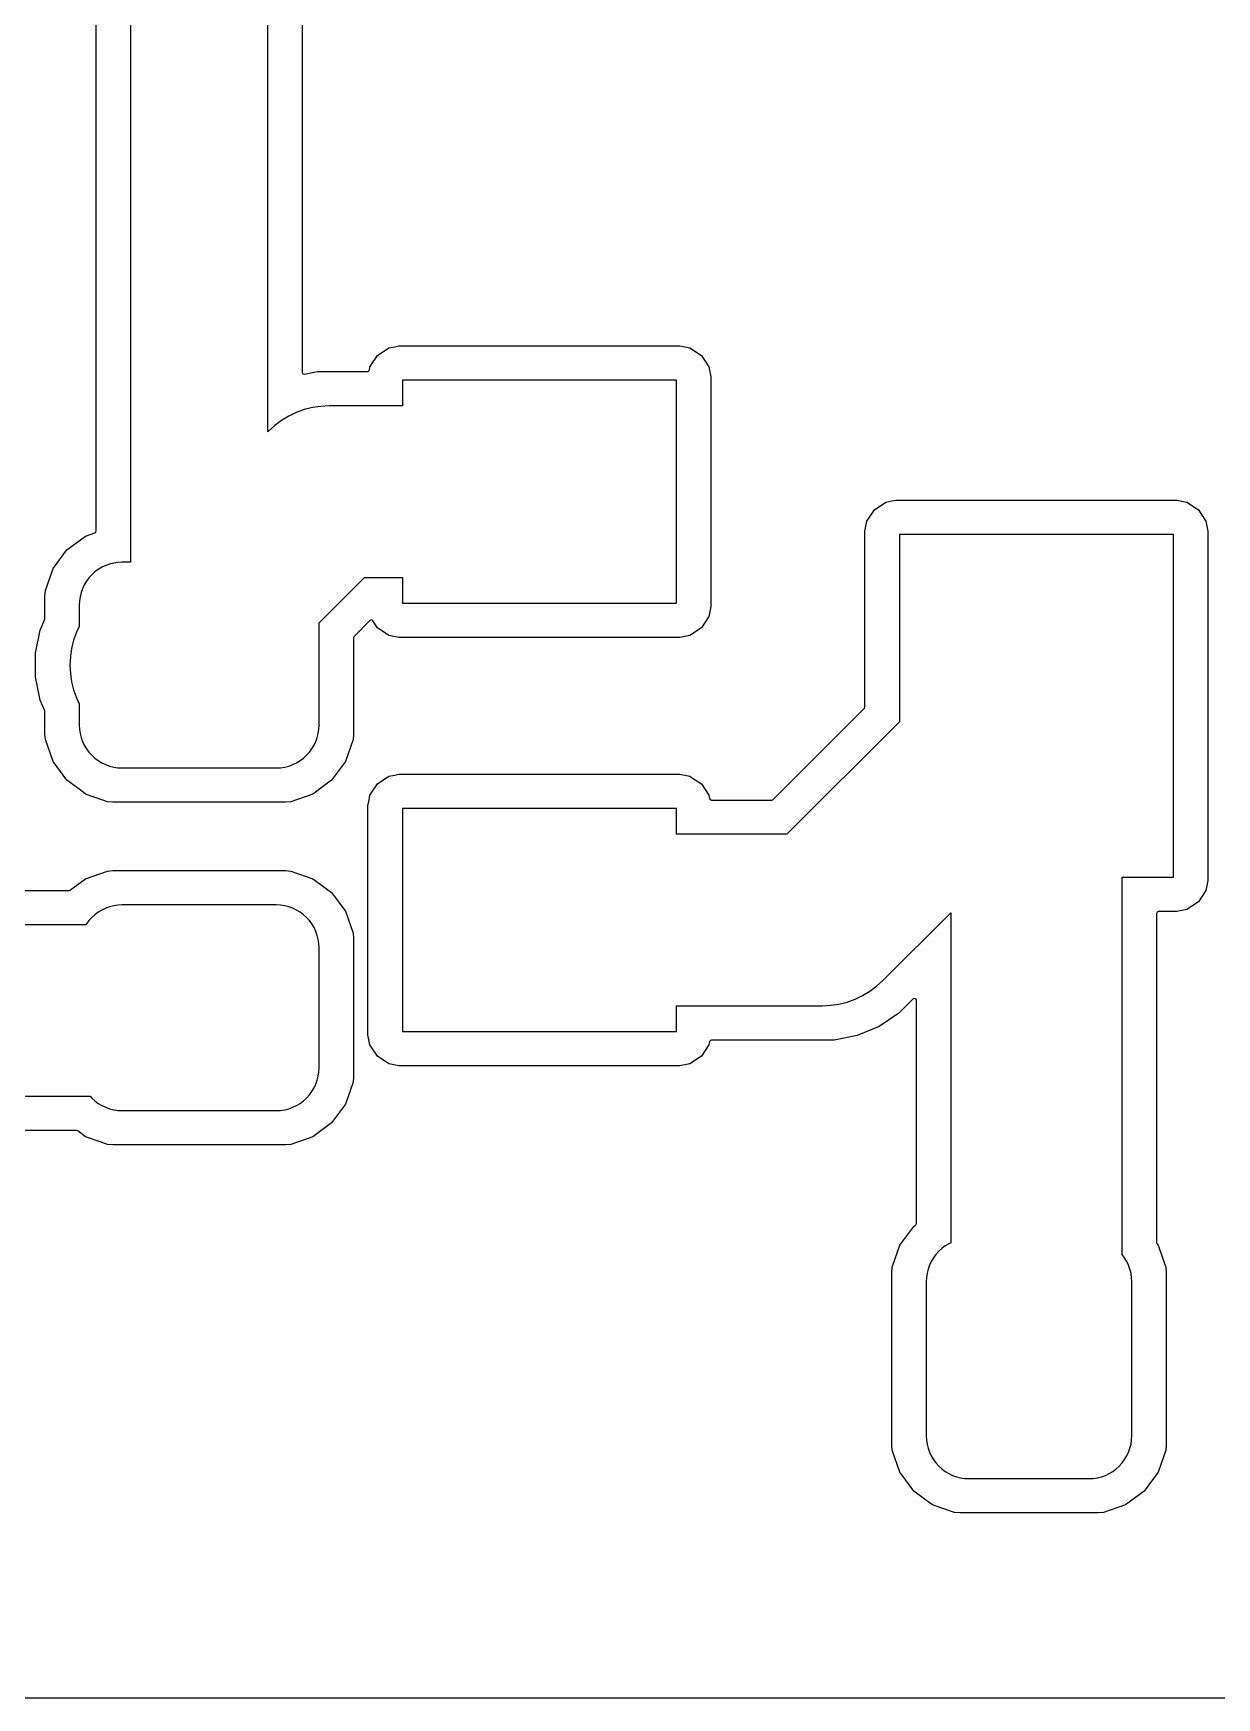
# Model space of a CAD drawing. Header units: metres. Extents: x 44.9 to 117.2, y -105.5 to -49.4.
# Drawn here: x 61.26 to 68.17, y -91.89 to -82.18 of the extents above; entities that cross this region are included whole.
import ezdxf

# ---------------------------------------------------------------- set-up
doc = ezdxf.new("R2010")
doc.units = ezdxf.units.M

msp = doc.modelspace()

# ---------------------------------------------------------------- linework, layer by layer
for points in [[(92.6965, -49.53), (44.9695, -49.53), (44.9614, -49.5334), (44.958, -49.5415), (44.958, -91.883), (44.9614, -91.8911), (44.9695, -91.8945), (92.6965, -91.8945)], [(62.8305, -81.2009), (62.8305, -84.1591), (62.8307, -84.1613), (62.8356, -84.1687), (62.8442, -84.1704), (62.9009, -84.1591), (62.919, -84.1555), (62.919, -84.1555), (62.919, -84.1555), (62.919, -84.1555), (62.919, -84.1555), (62.919, -84.1555), (63.2117, -84.1555), (63.2181, -84.1536), (63.223, -84.1462), (63.2266, -84.1278), (63.2266, -84.1278), (63.2266, -84.1278), (63.2266, -84.1278), (63.2266, -84.1278), (63.2266, -84.1278), (63.2266, -84.1278), (63.2266, -84.1278), (63.2266, -84.1278), (63.2266, -84.1278), (63.2266, -84.1278), (63.2266, -84.1278), (63.2709, -84.0614), (63.2709, -84.0614), (63.2709, -84.0614), (63.2709, -84.0614), (63.2709, -84.0614), (63.2709, -84.0614), (63.2709, -84.0614), (63.2709, -84.0614), (63.2709, -84.0614), (63.2709, -84.0614), (63.2709, -84.0614), (63.2709, -84.0614), (63.3373, -84.0171), (63.3373, -84.0171), (63.3373, -84.0171), (63.3373, -84.0171), (63.3373, -84.0171), (63.3373, -84.0171), (63.3373, -84.0171), (63.3373, -84.0171), (63.3373, -84.0171), (63.3373, -84.0171), (63.3373, -84.0171), (63.3373, -84.0171), (63.3725, -84.0101), (63.3958, -84.0055), (63.3958, -84.0055), (63.3958, -84.0055), (63.3958, -84.0055), (63.3958, -84.0055), (63.3958, -84.0055), (65.0352, -84.0055), (65.0352, -84.0055), (65.0352, -84.0055), (65.0352, -84.0055), (65.0352, -84.0055), (65.0352, -84.0055), (65.0643, -84.0113), (65.0937, -84.0171), (65.0937, -84.0171), (65.0937, -84.0171), (65.0937, -84.0171), (65.0937, -84.0171), (65.0937, -84.0171), (65.0937, -84.0171), (65.0937, -84.0171), (65.0937, -84.0171), (65.0937, -84.0171), (65.0937, -84.0171), (65.0937, -84.0171), (65.0937, -84.0171), (65.0937, -84.0171), (65.0937, -84.0171), (65.0937, -84.0171), (65.0937, -84.0171), (65.0937, -84.0171), (65.0937, -84.0171), (65.0937, -84.0171), (65.0937, -84.0171), (65.0937, -84.0171), (65.0937, -84.0171), (65.0937, -84.0171), (65.0937, -84.0171), (65.0937, -84.0171), (65.0937, -84.0171), (65.0937, -84.0171), (65.0937, -84.0171), (65.0937, -84.0171), (65.0937, -84.0171), (65.0937, -84.0171), (65.0937, -84.0171), (65.0937, -84.0171), (65.0937, -84.0171), (65.0937, -84.0171), (65.0937, -84.0171), (65.0937, -84.0171), (65.0937, -84.0171), (65.0937, -84.0171), (65.0937, -84.0171), (65.0937, -84.0171), (65.0937, -84.0171), (65.0937, -84.0171), (65.0937, -84.0171), (65.0937, -84.0171), (65.0937, -84.0171), (65.0937, -84.0171), (65.0937, -84.0171), (65.0937, -84.0171), (65.0937, -84.0171), (65.0937, -84.0171), (65.0937, -84.0171), (65.0937, -84.0171), (65.0937, -84.0171), (65.0937, -84.0171), (65.0937, -84.0171), (65.0937, -84.0171), (65.0937, -84.0171), (65.0937, -84.0171), (65.0937, -84.0171), (65.0937, -84.0171), (65.0937, -84.0171), (65.0937, -84.0171), (65.0937, -84.0171), (65.0937, -84.0171), (65.0937, -84.0171), (65.0937, -84.0171), (65.0937, -84.0171), (65.0937, -84.0171), (65.0937, -84.0171), (65.1601, -84.0614), (65.1601, -84.0614), (65.1601, -84.0614), (65.1601, -84.0614), (65.1601, -84.0614), (65.1601, -84.0614), (65.1601, -84.0614), (65.1601, -84.0614), (65.1601, -84.0614), (65.1601, -84.0614), (65.1601, -84.0614), (65.1601, -84.0614), (65.2044, -84.1278), (65.2044, -84.1278), (65.2044, -84.1278), (65.2044, -84.1278), (65.2044, -84.1278), (65.2044, -84.1278), (65.2044, -84.1278), (65.2044, -84.1278), (65.2044, -84.1278), (65.2044, -84.1278), (65.216, -84.1863), (65.216, -84.1863), (65.216, -84.1863), (65.216, -84.1863), (65.216, -84.1863), (65.216, -84.1863), (65.216, -85.5257), (65.216, -85.5257), (65.216, -85.5257), (65.216, -85.5257), (65.216, -85.5257), (65.216, -85.5257), (65.2044, -85.5842), (65.2044, -85.5842), (65.2044, -85.5842), (65.2044, -85.5842), (65.2044, -85.5842), (65.2044, -85.5842), (65.2044, -85.5842), (65.2044, -85.5842), (65.2044, -85.5842), (65.2044, -85.5842), (65.1601, -85.6506), (65.1601, -85.6506), (65.1601, -85.6506), (65.1601, -85.6506), (65.1601, -85.6506), (65.1601, -85.6506), (65.1601, -85.6506), (65.1601, -85.6506), (65.1601, -85.6506), (65.1601, -85.6506), (65.0937, -85.6949), (65.0937, -85.6949), (65.0937, -85.6949), (65.0937, -85.6949), (65.0937, -85.6949), (65.0937, -85.6949), (65.0937, -85.6949), (65.0937, -85.6949), (65.0937, -85.6949), (65.0937, -85.6949), (65.0352, -85.7065), (65.0352, -85.7065), (65.0352, -85.7065), (65.0352, -85.7065), (65.0352, -85.7065), (65.0352, -85.7065), (63.3958, -85.7065), (63.3958, -85.7065), (63.3958, -85.7065), (63.3958, -85.7065), (63.3958, -85.7065), (63.3958, -85.7065), (63.3373, -85.6949), (63.3373, -85.6949), (63.3373, -85.6949), (63.3373, -85.6949), (63.3373, -85.6949), (63.3373, -85.6949), (63.3373, -85.6949), (63.3373, -85.6949), (63.3373, -85.6949), (63.3373, -85.6949), (63.2709, -85.6506), (63.2709, -85.6506), (63.2709, -85.6506), (63.2709, -85.6506), (63.2709, -85.6506), (63.2709, -85.6506), (63.2709, -85.6506), (63.2709, -85.6506), (63.2709, -85.6506), (63.2709, -85.6506), (63.2709, -85.6506), (63.2709, -85.6506), (63.2439, -85.6101), (63.2425, -85.6084), (63.2344, -85.605), (63.2263, -85.6084), (63.1339, -85.7008), (63.1305, -85.7089), (63.1305, -86.2723), (63.1305, -86.2723), (63.1305, -86.2723), (63.1305, -86.2723), (63.1276, -86.3027), (63.1276, -86.3027), (63.1276, -86.3027), (63.1276, -86.3027), (63.1276, -86.3027), (63.1276, -86.3027), (63.0828, -86.4309), (63.0828, -86.4309), (63.0828, -86.4309), (63.0828, -86.4309), (63.0828, -86.4309), (63.0828, -86.4309), (63.0828, -86.4309), (63.0828, -86.4309), (63.0022, -86.5402), (63.0022, -86.5402), (63.0022, -86.5402), (63.0022, -86.5402), (63.0022, -86.5402), (63.0022, -86.5402), (63.0022, -86.5402), (63.0022, -86.5402), (62.8929, -86.6208), (62.8929, -86.6208), (62.8929, -86.6208), (62.8929, -86.6208), (62.8929, -86.6208), (62.8929, -86.6208), (62.8929, -86.6208), (62.8929, -86.6208), (62.7647, -86.6656), (62.7647, -86.6656), (62.7647, -86.6656), (62.7647, -86.6656), (62.7647, -86.6656), (62.7647, -86.6656), (62.7343, -86.6685), (62.7343, -86.6685), (62.7343, -86.6685), (62.7343, -86.6685), (61.7257, -86.6685), (61.7257, -86.6685), (61.7257, -86.6685), (61.7257, -86.6685), (61.6953, -86.6656), (61.6953, -86.6656), (61.6953, -86.6656), (61.6953, -86.6656), (61.6953, -86.6656), (61.6953, -86.6656), (61.6953, -86.6656), (61.6953, -86.6656), (61.6953, -86.6656), (61.6953, -86.6656), (61.6953, -86.6656), (61.6953, -86.6656), (61.6953, -86.6656), (61.6953, -86.6656), (61.6953, -86.6656), (61.6221, -86.64), (61.5671, -86.6208), (61.5671, -86.6208), (61.5671, -86.6208), (61.5671, -86.6208), (61.5671, -86.6208), (61.5671, -86.6208), (61.5671, -86.6208), (61.5671, -86.6208), (61.5671, -86.6208), (61.5671, -86.6208), (61.5671, -86.6208), (61.5671, -86.6208), (61.5671, -86.6208), (61.5671, -86.6208), (61.5671, -86.6208), (61.5671, -86.6208), (61.5671, -86.6208), (61.5671, -86.6208), (61.5671, -86.6208), (61.5671, -86.6208), (61.5671, -86.6208), (61.5671, -86.6208), (61.5671, -86.6208), (61.5671, -86.6208), (61.5671, -86.6208), (61.5671, -86.6208), (61.5671, -86.6208), (61.5671, -86.6208), (61.5671, -86.6208), (61.5671, -86.6208), (61.5671, -86.6208), (61.5671, -86.6208), (61.5425, -86.6027), (61.4578, -86.5402), (61.4578, -86.5402), (61.4578, -86.5402), (61.4578, -86.5402), (61.4578, -86.5402), (61.4578, -86.5402), (61.4578, -86.5402), (61.4578, -86.5402), (61.4143, -86.4811), (61.3772, -86.4309), (61.3772, -86.4309), (61.3772, -86.4309), (61.3772, -86.4309), (61.3772, -86.4309), (61.3772, -86.4309), (61.3772, -86.4309), (61.3772, -86.4309), (61.3772, -86.4309), (61.3772, -86.4309), (61.3772, -86.4309), (61.3772, -86.4309), (61.3772, -86.4309), (61.3324, -86.3027), (61.3324, -86.3027), (61.3324, -86.3027), (61.3324, -86.3027), (61.3324, -86.3027), (61.3324, -86.3027), (61.3295, -86.2723), (61.3295, -86.2723), (61.3295, -86.2723), (61.3295, -86.2723), (61.3295, -86.14), (61.3286, -86.1356), (61.3024, -86.0723), (61.3024, -86.0723), (61.3024, -86.0723), (61.3024, -86.0723), (61.3024, -86.0723), (61.3024, -86.0723), (61.3024, -86.0723), (61.3024, -86.0723), (61.3024, -86.0723), (61.3024, -86.0723), (61.3024, -86.0723), (61.2755, -85.937), (61.2755, -85.937), (61.2755, -85.937), (61.2755, -85.937), (61.2755, -85.937), (61.2755, -85.937), (61.2755, -85.799), (61.2755, -85.799), (61.2755, -85.799), (61.2755, -85.799), (61.2755, -85.799), (61.2755, -85.799), (61.3024, -85.6637), (61.3024, -85.6637), (61.3024, -85.6637), (61.3024, -85.6637), (61.3024, -85.6637), (61.3024, -85.6637), (61.3024, -85.6637), (61.3024, -85.6637), (61.3024, -85.6637), (61.3024, -85.6637), (61.3024, -85.6637), (61.3286, -85.6004), (61.3295, -85.596), (61.3295, -85.4637), (61.3295, -85.4637), (61.3295, -85.4637), (61.3295, -85.4637), (61.3324, -85.4333), (61.3324, -85.4333), (61.3324, -85.4333), (61.3324, -85.4333), (61.3324, -85.4333), (61.3324, -85.4333), (61.3772, -85.3051), (61.3772, -85.3051), (61.3772, -85.3051), (61.3772, -85.3051), (61.3772, -85.3051), (61.3772, -85.3051), (61.3772, -85.3051), (61.3772, -85.3051), (61.3772, -85.3051), (61.3772, -85.3051), (61.3772, -85.3051), (61.3772, -85.3051), (61.3772, -85.3051), (61.4578, -85.1959), (61.4578, -85.1959), (61.4578, -85.1959), (61.4578, -85.1959), (61.4578, -85.1959), (61.4578, -85.1959), (61.4578, -85.1958), (61.4578, -85.1958), (61.4578, -85.1958), (61.4578, -85.1958), (61.4578, -85.1958), (61.4578, -85.1958), (61.5671, -85.1152), (61.5671, -85.1152), (61.5671, -85.1152), (61.5671, -85.1152), (61.5671, -85.1152), (61.5671, -85.1152), (61.5671, -85.1152), (61.5671, -85.1152), (61.5671, -85.1152), (61.5671, -85.1152), (61.5671, -85.1152), (61.5671, -85.1152), (61.5671, -85.1152), (61.6218, -85.0961), (61.6261, -85.0933), (61.6295, -85.0852), (61.6295, -81.5335)], [(61.8298, -81.4458), (61.8298, -85.268), (61.8298, -85.268), (61.8298, -85.268), (61.8298, -85.268), (61.8298, -85.268), (61.8298, -85.268), (61.8298, -85.268), (61.8298, -85.268), (61.8298, -85.268), (61.8298, -85.268), (61.8298, -85.268), (61.8298, -85.268), (61.8298, -85.268), (61.8298, -85.268), (61.8298, -85.268), (61.8298, -85.268), (61.8298, -85.268), (61.8298, -85.268), (61.8298, -85.268), (61.8298, -85.268), (61.8298, -85.268), (61.8298, -85.268), (61.8298, -85.268), (61.8298, -85.268), (61.8298, -85.268), (61.8298, -85.268), (61.8298, -85.268), (61.8298, -85.268), (61.8298, -85.268), (61.8298, -85.268), (61.8298, -85.268), (61.8298, -85.268), (61.8298, -85.268), (61.8298, -85.268), (61.78, -85.268), (61.7555, -85.2692), (61.7312, -85.2728), (61.7074, -85.2788), (61.6843, -85.287), (61.6622, -85.2975), (61.6411, -85.3101), (61.6214, -85.3247), (61.6032, -85.3412), (61.5867, -85.3594), (61.5721, -85.3791), (61.5595, -85.4002), (61.549, -85.4223), (61.5408, -85.4454), (61.5408, -85.4454), (61.5348, -85.4692), (61.5312, -85.4935), (61.53, -85.518), (61.53, -85.6424), (61.53, -85.6424), (61.53, -85.6424), (61.53, -85.6424), (61.53, -85.6424), (61.53, -85.6424), (61.53, -85.6424), (61.53, -85.6424), (61.53, -85.6424), (61.53, -85.6424), (61.5138, -85.6766), (61.4973, -85.7228), (61.4973, -85.7228), (61.4854, -85.7704), (61.4782, -85.819), (61.4757, -85.868), (61.4782, -85.917), (61.4854, -85.9656), (61.4973, -86.0132), (61.5138, -86.0594), (61.53, -86.0936), (61.53, -86.0936), (61.53, -86.0936), (61.53, -86.0936), (61.53, -86.0936), (61.53, -86.0936), (61.53, -86.0936), (61.53, -86.0936), (61.53, -86.0936), (61.53, -86.0936), (61.53, -86.218), (61.5312, -86.2425), (61.5348, -86.2668), (61.5408, -86.2906), (61.549, -86.3137), (61.5595, -86.3358), (61.5721, -86.3569), (61.5867, -86.3766), (61.6032, -86.3948), (61.6214, -86.4113), (61.6411, -86.4259), (61.6622, -86.4385), (61.6843, -86.449), (61.7074, -86.4572), (61.7074, -86.4572), (61.7312, -86.4632), (61.7555, -86.4668), (61.78, -86.468), (62.68, -86.468), (62.7045, -86.4668), (62.7288, -86.4632), (62.7526, -86.4572), (62.7757, -86.449), (62.7978, -86.4385), (62.8189, -86.4259), (62.8386, -86.4113), (62.8568, -86.3948), (62.8733, -86.3766), (62.8879, -86.3569), (62.9005, -86.3358), (62.911, -86.3137), (62.9192, -86.2906), (62.9192, -86.2906), (62.9252, -86.2668), (62.9288, -86.2425), (62.93, -86.218), (62.93, -85.6215), (62.93, -85.6215), (62.93, -85.6215), (62.93, -85.6215), (62.93, -85.6215), (62.93, -85.6215), (62.93, -85.6215), (62.93, -85.6215), (62.93, -85.6215), (62.93, -85.6215), (62.93, -85.6215), (62.93, -85.6215), (62.93, -85.6215), (62.93, -85.6215), (62.93, -85.6215), (62.93, -85.6215), (62.93, -85.6215), (62.93, -85.6215), (63.1952, -85.3563), (63.1952, -85.3563), (63.1952, -85.3563), (63.1952, -85.3563), (63.1952, -85.3563), (63.1952, -85.3563), (63.1952, -85.3563), (63.1952, -85.3563), (63.1952, -85.3563), (63.1952, -85.3563), (63.1952, -85.3563), (63.1952, -85.3563), (63.1952, -85.3563), (63.1952, -85.3563), (63.1952, -85.3563), (63.1952, -85.3563), (63.1952, -85.3563), (63.1952, -85.3563), (63.4155, -85.3563), (63.4155, -85.3563), (63.4155, -85.3563), (63.4155, -85.3563), (63.4155, -85.3563), (63.4155, -85.3563), (63.4155, -85.3563), (63.4155, -85.3563), (63.4155, -85.3563), (63.4155, -85.3563), (63.4155, -85.3563), (63.4155, -85.3563), (63.4155, -85.3563), (63.4155, -85.3563), (63.4155, -85.3563), (63.4155, -85.3563), (63.4155, -85.3563), (63.4155, -85.3563), (63.4155, -85.3563), (63.4155, -85.3563), (63.4155, -85.3563), (63.4155, -85.3563), (63.4155, -85.3563), (63.4155, -85.3563), (63.4155, -85.3563), (63.4155, -85.3563), (63.4155, -85.3563), (63.4155, -85.3563), (63.4155, -85.3563), (63.4155, -85.3563), (63.4155, -85.3563), (63.4155, -85.3563), (63.4155, -85.3563), (63.4155, -85.3563), (63.4155, -85.506), (65.0155, -85.506), (65.0155, -84.206), (63.4155, -84.206), (63.4155, -84.3557), (63.4155, -84.3557), (63.4155, -84.3557), (63.4155, -84.3557), (63.4155, -84.3557), (63.4155, -84.3557), (63.4155, -84.3557), (63.4155, -84.3557), (63.4155, -84.3557), (63.4155, -84.3557), (63.4155, -84.3557), (63.4155, -84.3557), (63.4155, -84.3557), (63.4155, -84.3557), (63.4155, -84.3557), (63.4155, -84.3557), (63.4155, -84.3557), (63.4155, -84.3557), (63.4155, -84.3557), (63.4155, -84.3557), (63.4155, -84.3557), (63.4155, -84.3557), (63.4155, -84.3557), (63.4155, -84.3557), (63.4155, -84.3557), (63.4155, -84.3557), (63.4155, -84.3557), (63.4155, -84.3557), (63.4155, -84.3557), (63.4155, -84.3557), (63.4155, -84.3557), (63.4155, -84.3557), (63.4155, -84.3557), (63.4155, -84.3557), (62.988, -84.3557), (62.939, -84.3582), (62.8904, -84.3654), (62.8428, -84.3773), (62.7966, -84.3938), (62.7522, -84.4148), (62.7101, -84.4401), (62.6706, -84.4693), (62.6343, -84.5023), (62.6302, -84.5063), (62.6302, -84.5063), (62.6302, -84.5063), (62.6302, -84.5063), (62.6302, -84.5063), (62.6302, -84.5063), (62.6302, -84.5063), (62.6302, -84.5063), (62.6302, -84.5063), (62.6302, -84.5063), (62.6302, -84.5063), (62.6302, -84.5063), (62.6302, -84.5063), (62.6302, -84.5063), (62.6302, -84.5063), (62.6302, -84.5063), (62.6302, -84.5063), (62.6302, -84.5063), (62.6302, -84.5063), (62.6302, -84.5063), (62.6302, -84.5063), (62.6302, -84.5063), (62.6302, -84.5063), (62.6302, -84.5063), (62.6302, -84.5063), (62.6302, -84.5063), (62.6302, -84.5063), (62.6302, -84.5063), (62.6302, -84.5063), (62.6302, -84.5063), (62.6302, -84.5063), (62.6302, -84.5063), (62.6302, -84.5063), (62.6302, -84.5063), (62.6302, -84.5063), (62.6302, -84.5063), (62.6302, -84.5063), (62.6302, -84.5063), (62.6302, -84.5063), (62.6302, -84.5063), (62.6302, -84.5063), (62.6302, -84.5063), (62.6302, -84.5063), (62.6302, -84.5063), (62.6302, -84.5063), (62.6302, -84.5063), (62.6302, -84.5063), (62.6302, -84.5063), (62.6302, -84.5063), (62.6302, -84.5063), (62.6302, -81.28)], [(63.215, -86.6863), (63.2191, -86.6656), (63.2266, -86.6278), (63.2266, -86.6278), (63.2266, -86.6278), (63.2266, -86.6278), (63.2266, -86.6278), (63.2266, -86.6278), (63.2266, -86.6278), (63.2266, -86.6278), (63.2266, -86.6278), (63.2266, -86.6278), (63.2266, -86.6278), (63.2266, -86.6278), (63.2709, -86.5614), (63.2709, -86.5614), (63.2709, -86.5614), (63.2709, -86.5614), (63.2709, -86.5614), (63.2709, -86.5614), (63.2709, -86.5614), (63.2709, -86.5614), (63.2709, -86.5614), (63.2709, -86.5614), (63.2709, -86.5614), (63.2709, -86.5614), (63.3373, -86.5171), (63.3373, -86.5171), (63.3373, -86.5171), (63.3373, -86.5171), (63.3373, -86.5171), (63.3373, -86.5171), (63.3373, -86.5171), (63.3373, -86.5171), (63.3373, -86.5171), (63.3373, -86.5171), (63.3373, -86.5171), (63.3373, -86.5171), (63.3725, -86.5101), (63.3958, -86.5055), (63.3958, -86.5055), (63.3958, -86.5055), (63.3958, -86.5055), (63.3958, -86.5055), (63.3958, -86.5055), (65.0352, -86.5055), (65.0352, -86.5055), (65.0352, -86.5055), (65.0352, -86.5055), (65.0352, -86.5055), (65.0352, -86.5055), (65.0643, -86.5113), (65.0937, -86.5171), (65.0937, -86.5171), (65.0937, -86.5171), (65.0937, -86.5171), (65.0937, -86.5171), (65.0937, -86.5171), (65.0937, -86.5171), (65.0937, -86.5171), (65.0937, -86.5171), (65.0937, -86.5171), (65.0937, -86.5171), (65.0937, -86.5171), (65.0937, -86.5171), (65.0937, -86.5171), (65.0937, -86.5171), (65.0937, -86.5171), (65.0937, -86.5171), (65.1092, -86.5275), (65.1601, -86.5614), (65.1601, -86.5614), (65.1601, -86.5614), (65.1601, -86.5614), (65.1601, -86.5614), (65.1601, -86.5614), (65.1601, -86.5614), (65.1601, -86.5614), (65.1601, -86.5614), (65.1601, -86.5614), (65.1601, -86.5614), (65.1601, -86.5614), (65.2044, -86.6278), (65.2044, -86.6278), (65.2044, -86.6278), (65.2044, -86.6278), (65.2044, -86.6278), (65.2044, -86.6278), (65.2044, -86.6278), (65.2044, -86.6278), (65.2044, -86.6278), (65.2044, -86.6278), (65.2044, -86.6278), (65.2044, -86.6278), (65.2044, -86.6278), (65.2044, -86.6278), (65.2044, -86.6278), (65.208, -86.6462), (65.2112, -86.6521), (65.2193, -86.6555), (65.5706, -86.6555), (65.5787, -86.6521), (66.1116, -86.1192), (66.115, -86.1111), (66.115, -85.0863), (66.115, -85.0863), (66.115, -85.0863), (66.115, -85.0863), (66.115, -85.0863), (66.115, -85.0863), (66.1266, -85.0278), (66.1266, -85.0278), (66.1266, -85.0278), (66.1266, -85.0278), (66.1266, -85.0278), (66.1266, -85.0278), (66.1266, -85.0278), (66.1266, -85.0278), (66.1266, -85.0278), (66.1266, -85.0278), (66.1266, -85.0278), (66.1266, -85.0278), (66.1709, -84.9614), (66.1709, -84.9614), (66.1709, -84.9614), (66.1709, -84.9614), (66.1709, -84.9614), (66.1709, -84.9614), (66.1709, -84.9614), (66.1709, -84.9614), (66.1709, -84.9614), (66.1709, -84.9614), (66.1709, -84.9614), (66.1709, -84.9614), (66.2373, -84.9171), (66.2373, -84.9171), (66.2373, -84.9171), (66.2373, -84.9171), (66.2373, -84.9171), (66.2373, -84.9171), (66.2373, -84.9171), (66.2373, -84.9171), (66.2373, -84.9171), (66.2373, -84.9171), (66.2373, -84.9171), (66.2373, -84.9171), (66.2725, -84.9101), (66.2958, -84.9055), (66.2958, -84.9055), (66.2958, -84.9055), (66.2958, -84.9055), (66.2958, -84.9055), (66.2958, -84.9055), (67.9352, -84.9055), (67.9352, -84.9055), (67.9352, -84.9055), (67.9352, -84.9055), (67.9352, -84.9055), (67.9352, -84.9055), (67.9643, -84.9113), (67.9937, -84.9171), (67.9937, -84.9171), (67.9937, -84.9171), (67.9937, -84.9171), (67.9937, -84.9171), (67.9937, -84.9171), (67.9937, -84.9171), (67.9937, -84.9171), (67.9937, -84.9171), (67.9937, -84.9171), (67.9937, -84.9171), (67.9937, -84.9171), (67.9937, -84.9171), (67.9937, -84.9171), (67.9937, -84.9171), (67.9937, -84.9171), (67.9937, -84.9171), (67.9937, -84.9171), (67.9937, -84.9171), (67.9937, -84.9171), (67.9937, -84.9171), (67.9937, -84.9171), (67.9937, -84.9171), (67.9937, -84.9171), (67.9937, -84.9171), (67.9937, -84.9171), (67.9937, -84.9171), (67.9937, -84.9171), (67.9937, -84.9171), (67.9937, -84.9171), (67.9937, -84.9171), (67.9937, -84.9171), (67.9937, -84.9171), (67.9937, -84.9171), (67.9937, -84.9171), (67.9937, -84.9171), (67.9937, -84.9171), (67.9937, -84.9171), (67.9937, -84.9171), (67.9937, -84.9171), (67.9937, -84.9171), (67.9937, -84.9171), (67.9937, -84.9171), (67.9937, -84.9171), (67.9937, -84.9171), (67.9937, -84.9171), (67.9937, -84.9171), (67.9937, -84.9171), (67.9937, -84.9171), (67.9937, -84.9171), (67.9937, -84.9171), (67.9937, -84.9171), (67.9937, -84.9171), (67.9937, -84.9171), (67.9937, -84.9171), (67.9937, -84.9171), (67.9937, -84.9171), (67.9937, -84.9171), (67.9937, -84.9171), (67.9937, -84.9171), (67.9937, -84.9171), (67.9937, -84.9171), (67.9937, -84.9171), (67.9937, -84.9171), (67.9937, -84.9171), (67.9937, -84.9171), (67.9937, -84.9171), (67.9937, -84.9171), (67.9937, -84.9171), (67.9937, -84.9171), (67.9937, -84.9171), (68.0601, -84.9614), (68.0601, -84.9614), (68.0601, -84.9614), (68.0601, -84.9614), (68.0601, -84.9614), (68.0601, -84.9614), (68.0601, -84.9614), (68.0601, -84.9614), (68.0601, -84.9614), (68.0601, -84.9614), (68.0601, -84.9614), (68.0601, -84.9614), (68.0748, -84.9836), (68.1044, -85.0278), (68.1044, -85.0278), (68.1044, -85.0278), (68.1044, -85.0278), (68.1044, -85.0278), (68.1044, -85.0278), (68.1044, -85.0278), (68.1044, -85.0278), (68.1044, -85.0278), (68.1044, -85.0278), (68.116, -85.0863), (68.116, -85.0863), (68.116, -85.0863), (68.116, -85.0863), (68.116, -85.0863), (68.116, -85.0863), (68.116, -87.1257), (68.116, -87.1257), (68.116, -87.1257), (68.116, -87.1257), (68.116, -87.1257), (68.116, -87.1257), (68.1044, -87.1842), (68.1044, -87.1842), (68.1044, -87.1842), (68.1044, -87.1842), (68.1044, -87.1842), (68.1044, -87.1842), (68.1044, -87.1842), (68.1044, -87.1842), (68.1044, -87.1842), (68.1044, -87.1842), (68.0601, -87.2506), (68.0601, -87.2506), (68.0601, -87.2506), (68.0601, -87.2506), (68.0601, -87.2506), (68.0601, -87.2506), (68.0601, -87.2506), (68.0601, -87.2506), (68.0601, -87.2506), (68.0601, -87.2506), (67.9937, -87.2949), (67.9937, -87.2949), (67.9937, -87.2949), (67.9937, -87.2949), (67.9937, -87.2949), (67.9937, -87.2949), (67.9937, -87.2949), (67.9937, -87.2949), (67.9937, -87.2949), (67.9937, -87.2949), (67.9352, -87.3065), (67.9352, -87.3065), (67.9352, -87.3065), (67.9352, -87.3065), (67.9352, -87.3065), (67.9352, -87.3065), (67.8275, -87.3065), (67.8194, -87.3099), (67.816, -87.318), (67.816, -89.2374), (67.8182, -89.2442), (67.8248, -89.2531), (67.8248, -89.2531), (67.8248, -89.2531), (67.8248, -89.2531), (67.8248, -89.2531), (67.8248, -89.2531), (67.8248, -89.2531), (67.8248, -89.2531), (67.8486, -89.3211), (67.8696, -89.3813), (67.8696, -89.3813), (67.8696, -89.3813), (67.8696, -89.3813), (67.8696, -89.3813), (67.8696, -89.3813), (67.8725, -89.4117), (67.8725, -89.4117), (67.8725, -89.4117), (67.8725, -89.4117), (67.8725, -90.4203), (67.8725, -90.4203), (67.8725, -90.4203), (67.8725, -90.4203), (67.8696, -90.4507), (67.8696, -90.4507), (67.8696, -90.4507), (67.8696, -90.4507), (67.8696, -90.4507), (67.8696, -90.4507), (67.8248, -90.5789), (67.8248, -90.5789), (67.8248, -90.5789), (67.8248, -90.5789), (67.8248, -90.5789), (67.8248, -90.5789), (67.8248, -90.5789), (67.8248, -90.5789), (67.7442, -90.6882), (67.7442, -90.6882), (67.7442, -90.6882), (67.7442, -90.6882), (67.7442, -90.6882), (67.7442, -90.6882), (67.7442, -90.6882), (67.7442, -90.6882), (67.6349, -90.7688), (67.6349, -90.7688), (67.6349, -90.7688), (67.6349, -90.7688), (67.6349, -90.7688), (67.6349, -90.7688), (67.6349, -90.7688), (67.6349, -90.7688), (67.5067, -90.8136), (67.5067, -90.8136), (67.5067, -90.8136), (67.5067, -90.8136), (67.5067, -90.8136), (67.5067, -90.8136), (67.4763, -90.8165), (67.4763, -90.8165), (67.4763, -90.8165), (67.4763, -90.8165), (66.6677, -90.8165), (66.6677, -90.8165), (66.6677, -90.8165), (66.6677, -90.8165), (66.6373, -90.8136), (66.6373, -90.8136), (66.6373, -90.8136), (66.6373, -90.8136), (66.6373, -90.8136), (66.6373, -90.8136), (66.6373, -90.8136), (66.6373, -90.8136), (66.6373, -90.8136), (66.6373, -90.8136), (66.6373, -90.8136), (66.6373, -90.8136), (66.6373, -90.8136), (66.6373, -90.8136), (66.6373, -90.8136), (66.5641, -90.788), (66.5091, -90.7688), (66.5091, -90.7688), (66.5091, -90.7688), (66.5091, -90.7688), (66.5091, -90.7688), (66.5091, -90.7688), (66.5091, -90.7688), (66.5091, -90.7688), (66.5091, -90.7688), (66.5091, -90.7688), (66.5091, -90.7688), (66.5091, -90.7688), (66.5091, -90.7688), (66.5091, -90.7688), (66.5091, -90.7688), (66.5091, -90.7688), (66.5091, -90.7688), (66.5091, -90.7688), (66.5091, -90.7688), (66.5091, -90.7688), (66.5091, -90.7688), (66.5091, -90.7688), (66.5091, -90.7688), (66.5091, -90.7688), (66.5091, -90.7688), (66.5091, -90.7688), (66.5091, -90.7688), (66.5091, -90.7688), (66.5091, -90.7688), (66.5091, -90.7688), (66.5091, -90.7688), (66.5091, -90.7688), (66.4845, -90.7507), (66.3998, -90.6882), (66.3998, -90.6882), (66.3998, -90.6882), (66.3998, -90.6882), (66.3998, -90.6882), (66.3998, -90.6882), (66.3998, -90.6882), (66.3998, -90.6882), (66.3595, -90.6335), (66.3192, -90.5789), (66.3192, -90.5789), (66.3192, -90.5789), (66.3192, -90.5789), (66.3192, -90.5789), (66.3192, -90.5789), (66.3192, -90.5789), (66.3192, -90.5789), (66.3192, -90.5789), (66.3192, -90.5789), (66.3192, -90.5789), (66.3192, -90.5789), (66.3192, -90.5789), (66.2744, -90.4507), (66.2744, -90.4507), (66.2744, -90.4507), (66.2744, -90.4507), (66.2744, -90.4507), (66.2744, -90.4507), (66.2715, -90.4203), (66.2715, -90.4203), (66.2715, -90.4203), (66.2715, -90.4203), (66.2715, -89.4117), (66.2715, -89.4117), (66.2715, -89.4117), (66.2715, -89.4117), (66.2744, -89.3813), (66.2744, -89.3813), (66.2744, -89.3813), (66.2744, -89.3813), (66.2744, -89.3813), (66.2744, -89.3813), (66.3192, -89.2531), (66.3192, -89.2531), (66.3192, -89.2531), (66.3192, -89.2531), (66.3192, -89.2531), (66.3192, -89.2531), (66.3192, -89.2531), (66.3192, -89.2531), (66.3192, -89.2531), (66.3192, -89.2531), (66.3192, -89.2531), (66.3192, -89.2531), (66.3192, -89.2531), (66.3999, -89.1438), (66.3999, -89.1438), (66.3999, -89.1438), (66.3999, -89.1438), (66.3999, -89.1438), (66.3999, -89.1438), (66.3999, -89.1438), (66.3999, -89.1438), (66.4103, -89.1361), (66.4103, -89.1361), (66.4116, -89.135), (66.415, -89.1269), (66.415, -87.8249), (66.4116, -87.8168), (66.4035, -87.8134), (66.3954, -87.8168), (66.312, -87.9001), (66.312, -87.9001), (66.312, -87.9001), (66.312, -87.9001), (66.312, -87.9001), (66.312, -87.9001), (66.1973, -87.9768), (66.1973, -87.9768), (66.1973, -87.9768), (66.1973, -87.9768), (66.1973, -87.9768), (66.1973, -87.9768), (66.0698, -88.0296), (66.0698, -88.0296), (66.0698, -88.0296), (66.0698, -88.0296), (66.0698, -88.0296), (66.0698, -88.0296), (65.9345, -88.0565), (65.9345, -88.0565), (65.9345, -88.0565), (65.9345, -88.0565), (65.9345, -88.0565), (65.9345, -88.0565), (65.2193, -88.0565), (65.2129, -88.0584), (65.208, -88.0658), (65.2044, -88.0842), (65.2044, -88.0842), (65.2044, -88.0842), (65.2044, -88.0842), (65.2044, -88.0842), (65.2044, -88.0842), (65.2044, -88.0842), (65.2044, -88.0842), (65.2044, -88.0842), (65.2044, -88.0842), (65.1601, -88.1506), (65.1601, -88.1506), (65.1601, -88.1506), (65.1601, -88.1506), (65.1601, -88.1506), (65.1601, -88.1506), (65.1601, -88.1506), (65.1601, -88.1506), (65.1601, -88.1506), (65.1601, -88.1506), (65.0937, -88.1949), (65.0937, -88.1949), (65.0937, -88.1949), (65.0937, -88.1949), (65.0937, -88.1949), (65.0937, -88.1949), (65.0937, -88.1949), (65.0937, -88.1949), (65.0937, -88.1949), (65.0937, -88.1949), (65.0352, -88.2065), (65.0352, -88.2065), (65.0352, -88.2065), (65.0352, -88.2065), (65.0352, -88.2065), (65.0352, -88.2065), (63.3958, -88.2065), (63.3958, -88.2065), (63.3958, -88.2065), (63.3958, -88.2065), (63.3958, -88.2065), (63.3958, -88.2065), (63.3373, -88.1949), (63.3373, -88.1949), (63.3373, -88.1949), (63.3373, -88.1949), (63.3373, -88.1949), (63.3373, -88.1949), (63.3373, -88.1949), (63.3373, -88.1949), (63.3373, -88.1949), (63.3373, -88.1949), (63.2709, -88.1506), (63.2709, -88.1506), (63.2709, -88.1506), (63.2709, -88.1506), (63.2709, -88.1506), (63.2709, -88.1506), (63.2709, -88.1506), (63.2709, -88.1506), (63.2709, -88.1506), (63.2709, -88.1506), (63.2709, -88.1506), (63.2709, -88.1506), (63.2266, -88.0842), (63.2266, -88.0842), (63.2266, -88.0842), (63.2266, -88.0842), (63.2266, -88.0842), (63.2266, -88.0842), (63.2266, -88.0842), (63.2266, -88.0842), (63.2266, -88.0842), (63.2266, -88.0842), (63.2266, -88.0842), (63.2266, -88.0842), (63.2266, -88.0842), (63.2266, -88.0842), (63.2266, -88.0842), (63.215, -88.0257), (63.215, -88.0257), (63.215, -88.0257), (63.215, -88.0257), (63.215, -88.0257), (63.215, -88.0257), (63.215, -86.6863), (63.215, -86.6863), (63.215, -86.6863), (63.215, -86.6863), (63.215, -86.6863), (63.215, -86.6863)], [(63.4155, -88.006), (65.0155, -88.006), (65.0155, -87.8563), (65.0155, -87.8563), (65.0155, -87.8563), (65.0155, -87.8563), (65.0155, -87.8563), (65.0155, -87.8563), (65.0155, -87.8563), (65.0155, -87.8563), (65.0155, -87.8563), (65.0155, -87.8563), (65.0155, -87.8563), (65.0155, -87.8563), (65.0155, -87.8563), (65.0155, -87.8563), (65.0155, -87.8563), (65.0155, -87.8563), (65.0155, -87.8563), (65.0155, -87.8563), (65.0155, -87.8563), (65.0155, -87.8563), (65.0155, -87.8563), (65.0155, -87.8563), (65.0155, -87.8563), (65.0155, -87.8563), (65.0155, -87.8563), (65.0155, -87.8563), (65.0155, -87.8563), (65.0155, -87.8563), (65.0155, -87.8563), (65.0155, -87.8563), (65.0155, -87.8563), (65.0155, -87.8563), (65.0155, -87.8563), (65.0155, -87.8563), (65.8655, -87.8563), (65.9145, -87.8538), (65.9631, -87.8466), (66.0107, -87.8347), (66.0569, -87.8182), (66.1013, -87.7972), (66.1434, -87.7719), (66.1829, -87.7427), (66.2192, -87.7097), (66.6152, -87.3137), (66.6152, -87.3137), (66.6152, -87.3137), (66.6152, -87.3137), (66.6152, -87.3137), (66.6152, -87.3137), (66.6152, -87.3137), (66.6152, -87.3137), (66.6152, -87.3137), (66.6152, -87.3137), (66.6152, -87.3137), (66.6152, -87.3137), (66.6152, -87.3137), (66.6152, -87.3137), (66.6152, -87.3137), (66.6152, -87.3137), (66.6152, -87.3137), (66.6152, -87.3137), (66.6152, -87.3137), (66.6152, -87.3137), (66.6152, -87.3137), (66.6152, -87.3137), (66.6152, -87.3137), (66.6152, -87.3137), (66.6152, -87.3137), (66.6152, -87.3137), (66.6152, -87.3137), (66.6152, -87.3137), (66.6152, -87.3137), (66.6152, -87.3137), (66.6152, -87.3137), (66.6152, -87.3137), (66.6152, -87.3137), (66.6152, -87.3137), (66.6152, -87.3137), (66.6152, -87.3137), (66.6152, -87.3137), (66.6152, -87.3137), (66.6152, -87.3137), (66.6152, -87.3137), (66.6152, -87.3137), (66.6152, -87.3137), (66.6152, -87.3137), (66.6152, -87.3137), (66.6152, -87.3137), (66.6152, -87.3137), (66.6152, -87.3137), (66.6152, -87.3137), (66.6152, -87.3137), (66.6152, -87.3137), (66.6152, -89.2403), (66.6152, -89.2403), (66.6152, -89.2403), (66.6152, -89.2403), (66.6152, -89.2403), (66.6152, -89.2403), (66.6152, -89.2403), (66.6152, -89.2403), (66.6152, -89.2403), (66.6152, -89.2403), (66.6152, -89.2403), (66.6152, -89.2403), (66.6152, -89.2403), (66.6152, -89.2403), (66.6152, -89.2403), (66.6152, -89.2403), (66.6152, -89.2403), (66.6152, -89.2403), (66.6152, -89.2403), (66.6152, -89.2403), (66.6152, -89.2403), (66.6152, -89.2403), (66.6152, -89.2403), (66.6152, -89.2403), (66.6152, -89.2403), (66.6152, -89.2403), (66.6042, -89.2455), (66.5831, -89.2581), (66.5634, -89.2727), (66.5452, -89.2892), (66.5287, -89.3074), (66.5141, -89.3271), (66.5015, -89.3482), (66.491, -89.3703), (66.4828, -89.3934), (66.4828, -89.3934), (66.4768, -89.4172), (66.4732, -89.4415), (66.472, -89.466), (66.472, -90.366), (66.4732, -90.3905), (66.4768, -90.4148), (66.4828, -90.4386), (66.491, -90.4617), (66.5015, -90.4838), (66.5141, -90.5049), (66.5287, -90.5246), (66.5452, -90.5428), (66.5634, -90.5593), (66.5831, -90.5739), (66.6042, -90.5865), (66.6263, -90.597), (66.6494, -90.6052), (66.6494, -90.6052), (66.6732, -90.6112), (66.6975, -90.6148), (66.722, -90.616), (67.422, -90.616), (67.4465, -90.6148), (67.4708, -90.6112), (67.4946, -90.6052), (67.5177, -90.597), (67.5398, -90.5865), (67.5609, -90.5739), (67.5806, -90.5593), (67.5988, -90.5428), (67.6153, -90.5246), (67.6299, -90.5049), (67.6425, -90.4838), (67.653, -90.4617), (67.6612, -90.4386), (67.6612, -90.4386), (67.6672, -90.4148), (67.6708, -90.3905), (67.672, -90.366), (67.672, -89.466), (67.6708, -89.4415), (67.6672, -89.4172), (67.6612, -89.3934), (67.653, -89.3703), (67.6425, -89.3482), (67.6299, -89.3271), (67.6158, -89.3081), (67.6158, -89.3081), (67.6158, -89.3081), (67.6158, -89.3081), (67.6158, -89.3081), (67.6158, -89.3081), (67.6158, -89.3081), (67.6158, -89.3081), (67.6158, -89.3081), (67.6158, -89.3081), (67.6158, -89.3081), (67.6158, -89.3081), (67.6158, -89.3081), (67.6158, -89.3081), (67.6158, -87.106), (67.6158, -87.106), (67.6158, -87.106), (67.6158, -87.106), (67.6158, -87.106), (67.6158, -87.106), (67.6158, -87.106), (67.6158, -87.106), (67.6158, -87.106), (67.6158, -87.106), (67.6158, -87.106), (67.6158, -87.106), (67.6158, -87.106), (67.6158, -87.106), (67.6158, -87.106), (67.6158, -87.106), (67.6158, -87.106), (67.6158, -87.106), (67.6158, -87.106), (67.6158, -87.106), (67.6158, -87.106), (67.6158, -87.106), (67.6158, -87.106), (67.6158, -87.106), (67.6158, -87.106), (67.6158, -87.106), (67.6158, -87.106), (67.6158, -87.106), (67.6158, -87.106), (67.6158, -87.106), (67.6158, -87.106), (67.6158, -87.106), (67.6158, -87.106), (67.6158, -87.106), (67.9155, -87.106), (67.9155, -85.106), (66.3155, -85.106), (66.3155, -86.1985), (66.3155, -86.1985), (66.3155, -86.1985), (66.3155, -86.1985), (66.3155, -86.1985), (66.3155, -86.1985), (66.3155, -86.1985), (66.3155, -86.1985), (66.3155, -86.1985), (66.3155, -86.1985), (66.3155, -86.1985), (66.3155, -86.1985), (66.3155, -86.1985), (66.3155, -86.1985), (66.3155, -86.1985), (66.3155, -86.1985), (66.3155, -86.1985), (66.3155, -86.1985), (65.6583, -86.8557), (65.6583, -86.8557), (65.6583, -86.8557), (65.6583, -86.8557), (65.6583, -86.8557), (65.6583, -86.8557), (65.6583, -86.8557), (65.6583, -86.8557), (65.6583, -86.8557), (65.6583, -86.8557), (65.6583, -86.8557), (65.6583, -86.8557), (65.6583, -86.8557), (65.6583, -86.8557), (65.6583, -86.8557), (65.6583, -86.8557), (65.6583, -86.8557), (65.6583, -86.8557), (65.0155, -86.8557), (65.0155, -86.8557), (65.0155, -86.8557), (65.0155, -86.8557), (65.0155, -86.8557), (65.0155, -86.8557), (65.0155, -86.8557), (65.0155, -86.8557), (65.0155, -86.8557), (65.0155, -86.8557), (65.0155, -86.8557), (65.0155, -86.8557), (65.0155, -86.8557), (65.0155, -86.8557), (65.0155, -86.8557), (65.0155, -86.8557), (65.0155, -86.8557), (65.0155, -86.8557), (65.0155, -86.8557), (65.0155, -86.8557), (65.0155, -86.8557), (65.0155, -86.8557), (65.0155, -86.8557), (65.0155, -86.8557), (65.0155, -86.8557), (65.0155, -86.8557), (65.0155, -86.8557), (65.0155, -86.8557), (65.0155, -86.8557), (65.0155, -86.8557), (65.0155, -86.8557), (65.0155, -86.8557), (65.0155, -86.8557), (65.0155, -86.8557), (65.0155, -86.706), (63.4155, -86.706), (63.4155, -88.006)], [(60.8968, -87.1835), (61.4708, -87.1835), (61.4776, -87.1813), (61.4791, -87.1801), (61.4956, -87.168), (61.5671, -87.1152), (61.5671, -87.1152), (61.5671, -87.1152), (61.5671, -87.1152), (61.5671, -87.1152), (61.5671, -87.1152), (61.5671, -87.1152), (61.5671, -87.1152), (61.5671, -87.1152), (61.5671, -87.1152), (61.5671, -87.1152), (61.5671, -87.1152), (61.5671, -87.1152), (61.6953, -87.0704), (61.6953, -87.0704), (61.6953, -87.0704), (61.6953, -87.0704), (61.6953, -87.0704), (61.6953, -87.0704), (61.7257, -87.0675), (61.7257, -87.0675), (61.7257, -87.0675), (61.7257, -87.0675), (62.7343, -87.0675), (62.7343, -87.0675), (62.7343, -87.0675), (62.7343, -87.0675), (62.7647, -87.0704), (62.7647, -87.0704), (62.7647, -87.0704), (62.7647, -87.0704), (62.7647, -87.0704), (62.7647, -87.0704), (62.8929, -87.1152), (62.8929, -87.1152), (62.8929, -87.1152), (62.8929, -87.1152), (62.8929, -87.1152), (62.8929, -87.1152), (62.8929, -87.1152), (62.8929, -87.1152), (62.8929, -87.1152), (62.8929, -87.1152), (62.8929, -87.1152), (62.8929, -87.1152), (62.8929, -87.1152), (62.9146, -87.1312), (63.0022, -87.1958), (63.0022, -87.1958), (63.0022, -87.1958), (63.0022, -87.1958), (63.0022, -87.1958), (63.0022, -87.1958), (63.0022, -87.1958), (63.0022, -87.1958), (63.0425, -87.2506), (63.0752, -87.2949), (63.0828, -87.3051), (63.0828, -87.3051), (63.0828, -87.3051), (63.0828, -87.3051), (63.0828, -87.3051), (63.0828, -87.3051), (63.0828, -87.3051), (63.0828, -87.3051), (63.1276, -87.4333), (63.1276, -87.4333), (63.1276, -87.4333), (63.1276, -87.4333), (63.1276, -87.4333), (63.1276, -87.4333), (63.1305, -87.4637), (63.1305, -87.4637), (63.1305, -87.4637), (63.1305, -87.4637), (63.1305, -88.2723), (63.1305, -88.2723), (63.1305, -88.2723), (63.1305, -88.2723), (63.1276, -88.3027), (63.1276, -88.3027), (63.1276, -88.3027), (63.1276, -88.3027), (63.1276, -88.3027), (63.1276, -88.3027), (63.0828, -88.4309), (63.0828, -88.4309), (63.0828, -88.4309), (63.0828, -88.4309), (63.0828, -88.4309), (63.0828, -88.4309), (63.0828, -88.4309), (63.0828, -88.4309), (63.0022, -88.5402), (63.0022, -88.5402), (63.0022, -88.5402), (63.0022, -88.5402), (63.0022, -88.5402), (63.0022, -88.5402), (63.0022, -88.5402), (63.0022, -88.5402), (62.8929, -88.6208), (62.8929, -88.6208), (62.8929, -88.6208), (62.8929, -88.6208), (62.8929, -88.6208), (62.8929, -88.6208), (62.8929, -88.6208), (62.8929, -88.6208), (62.7647, -88.6656), (62.7647, -88.6656), (62.7647, -88.6656), (62.7647, -88.6656), (62.7647, -88.6656), (62.7647, -88.6656), (62.7343, -88.6685), (62.7343, -88.6685), (62.7343, -88.6685), (62.7343, -88.6685), (61.7257, -88.6685), (61.7257, -88.6685), (61.7257, -88.6685), (61.7257, -88.6685), (61.6953, -88.6656), (61.6953, -88.6656), (61.6953, -88.6656), (61.6953, -88.6656), (61.6953, -88.6656), (61.6953, -88.6656), (61.6953, -88.6656), (61.6953, -88.6656), (61.6953, -88.6656), (61.6953, -88.6656), (61.6953, -88.6656), (61.6953, -88.6656), (61.6953, -88.6656), (61.6953, -88.6656), (61.6953, -88.6656), (61.6587, -88.6528), (61.5671, -88.6208), (61.5671, -88.6208), (61.5671, -88.6208), (61.5671, -88.6208), (61.5671, -88.6208), (61.5671, -88.6208), (61.5671, -88.6208), (61.5671, -88.6208), (61.521, -88.5867), (61.5142, -88.5845), (60.8968, -88.5845)], [(60.7608, -88.3843), (61.5937, -88.3843), (61.5937, -88.3843), (61.5937, -88.3843), (61.5937, -88.3843), (61.5937, -88.3843), (61.5937, -88.3843), (61.5937, -88.3843), (61.5937, -88.3843), (61.5937, -88.3843), (61.5937, -88.3843), (61.5937, -88.3843), (61.5937, -88.3843), (61.5937, -88.3843), (61.5937, -88.3843), (61.5937, -88.3843), (61.5937, -88.3843), (61.5937, -88.3843), (61.5937, -88.3843), (61.6032, -88.3948), (61.6214, -88.4113), (61.6411, -88.4259), (61.6622, -88.4385), (61.6843, -88.449), (61.7074, -88.4572), (61.7074, -88.4572), (61.7312, -88.4632), (61.7555, -88.4668), (61.78, -88.468), (62.68, -88.468), (62.7045, -88.4668), (62.7288, -88.4632), (62.7526, -88.4572), (62.7757, -88.449), (62.7978, -88.4385), (62.8189, -88.4259), (62.8386, -88.4113), (62.8568, -88.3948), (62.8733, -88.3766), (62.8879, -88.3569), (62.9005, -88.3358), (62.911, -88.3137), (62.9192, -88.2906), (62.9192, -88.2906), (62.9252, -88.2668), (62.9288, -88.2425), (62.93, -88.218), (62.93, -87.518), (62.9288, -87.4935), (62.9252, -87.4692), (62.9192, -87.4454), (62.911, -87.4223), (62.9005, -87.4002), (62.8879, -87.3791), (62.8733, -87.3594), (62.8568, -87.3412), (62.8386, -87.3247), (62.8189, -87.3101), (62.7978, -87.2975), (62.7757, -87.287), (62.7526, -87.2788), (62.7526, -87.2788), (62.7288, -87.2728), (62.7045, -87.2692), (62.68, -87.268), (61.78, -87.268), (61.7555, -87.2692), (61.7312, -87.2728), (61.7074, -87.2788), (61.6843, -87.287), (61.6622, -87.2975), (61.6411, -87.3101), (61.6214, -87.3247), (61.6032, -87.3412), (61.5867, -87.3594), (61.5721, -87.3791), (61.5694, -87.3837), (61.5694, -87.3837), (61.5694, -87.3837), (61.5694, -87.3837), (61.5694, -87.3837), (61.5694, -87.3837), (61.5694, -87.3837), (61.5694, -87.3837), (61.5694, -87.3837), (61.5694, -87.3837), (61.5694, -87.3837), (61.5694, -87.3837), (61.5694, -87.3837), (61.5694, -87.3837), (61.5694, -87.3837), (61.5694, -87.3837), (61.5694, -87.3837), (61.5694, -87.3837), (61.5694, -87.3837), (61.5694, -87.3837), (61.5694, -87.3837), (61.5694, -87.3837), (60.7608, -87.3837)]]:
    msp.add_lwpolyline(points)

doc.saveas('drawing.dxf')
